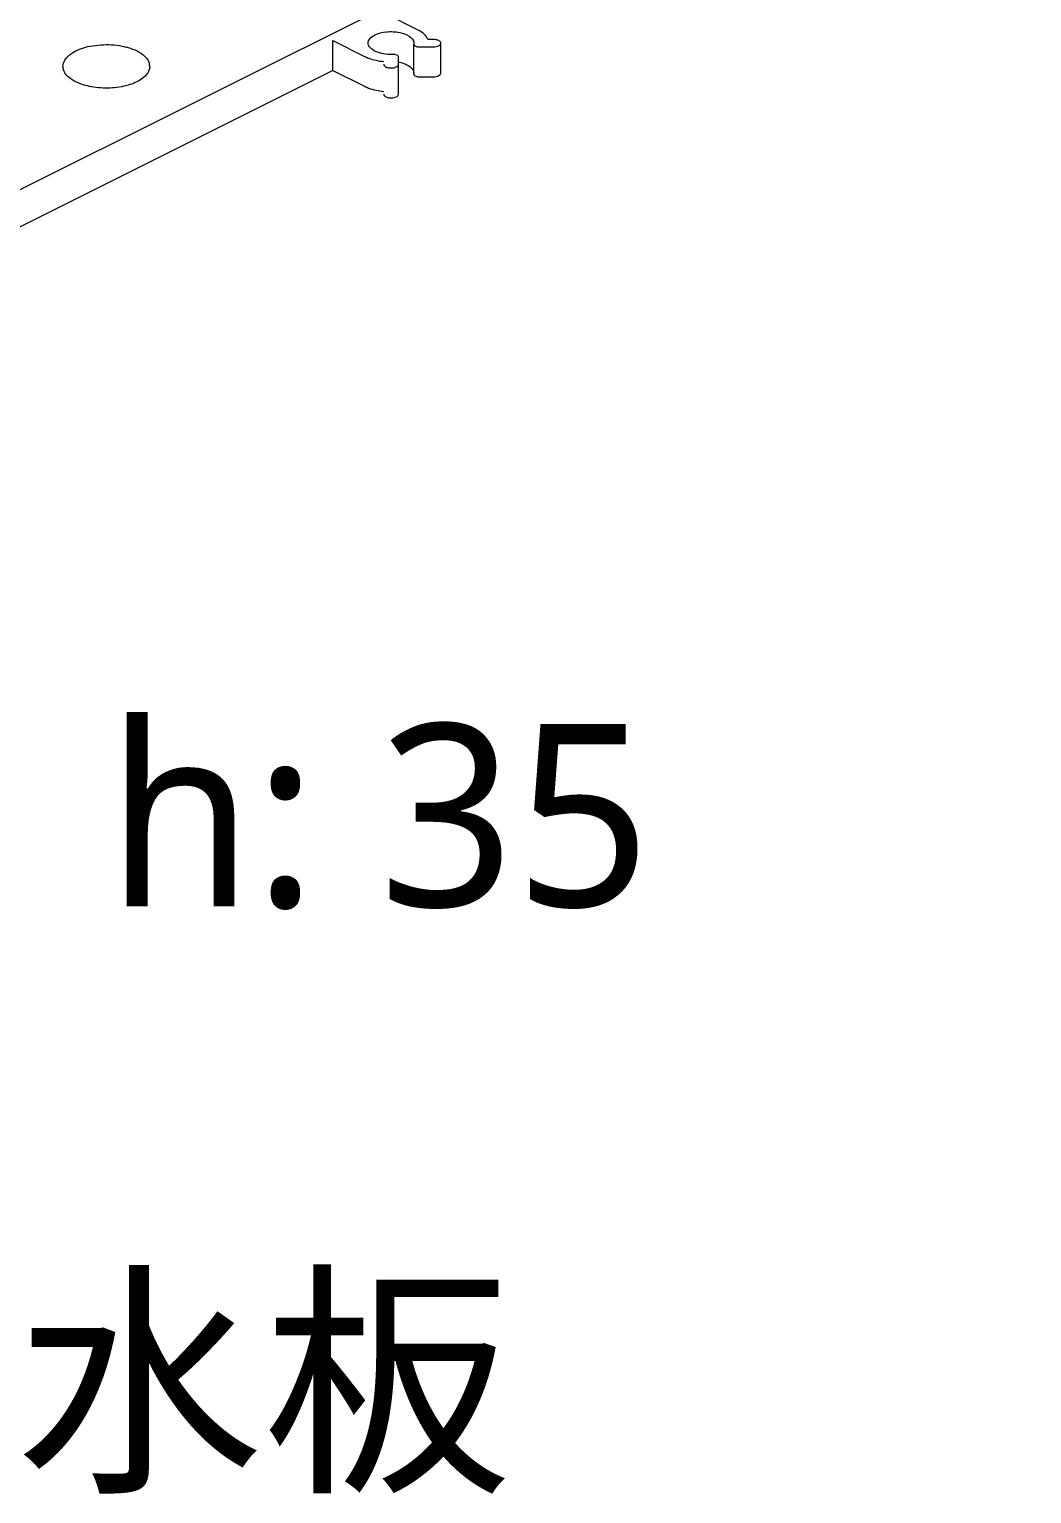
# Model space of a CAD drawing. Header units: millimetres. Extents: x 438 to 4638, y 478 to 3448.
# Drawn here: x 3106.6 to 3216.4, y 2308.8 to 2469.3 of the extents above; entities that cross this region are included whole.
import ezdxf

# ---------------------------------------------------------------- set-up
doc = ezdxf.new("R2010")
doc.units = ezdxf.units.MM
doc.styles.add('微軟正黑體-20', font='Microsoft JhengHei.ttf', dxfattribs={"height": 20})

msp = doc.modelspace()

# ---------------------------------------------------------------- linework, layer by layer
at = {"lineweight": 5}
for p, q in [((3216.4, 2507.13), (3000.62, 2399.24)), ((3149.1, 2469.22), (3145.62, 2470.95)), ((3139.8, 2468.04), (3143.27, 2466.3)), ((3139.8, 2464.76), (3139.8, 2468.04)), ((3148.68, 2467.76), (3148.68, 2467.67)), ((3148.68, 2464.39), (3148.68, 2467.63)), ((3150.84, 2468.15), (3150.23, 2468.15)), ((3151.65, 2464.47), (3151.65, 2467.75)), ((3147.02, 2462.15), (3147.02, 2466.21)), ((3149.29, 2467.34), (3150.84, 2467.34)), ((3139.8, 2464.76), (3080.5, 2435.11)), ((3139.8, 2464.76), (3143.27, 2463.03)), ((3149.29, 2464.06), (3150.84, 2464.06))]:
    msp.add_line(p, q, dxfattribs=at)
for centre, start, end in [((3111.44, 2465.2), 179.9791, 189.9082), ((3118.55, 2465.2), 359.9791, 9.9082)]:
    msp.add_arc(centre, 1.2, start, end, dxfattribs=at)
for points, knots in [([(3150.23, 2468.15), (3150.19, 2468.25), (3149.93, 2468.72), (3149.47, 2469.03), (3149.1, 2469.22)], [0, 0, 0, 0, 0.213131, 1, 1, 1, 1]), ([(3110.24, 2465.2), (3110.24, 2466.2), (3111.88, 2467.13), (3113.53, 2467.49), (3115.08, 2467.64), (3116.25, 2467.54), (3117.01, 2467.36)], [0, 0, 0, 0, 0.392375, 0.538072, 0.692789, 1, 1, 1, 1]), ([(3143.68, 2467.76), (3143.68, 2467.93), (3143.87, 2468.32), (3144.59, 2468.79), (3145.49, 2469), (3146.43, 2469.02), (3147.5, 2468.9), (3148.68, 2468.4), (3148.69, 2467.76)], [0, 0, 0, 0, 0.087331, 0.202137, 0.426876, 0.55121, 0.67288, 1, 1, 1, 1]), ([(3146.37, 2466.51), (3146.03, 2466.5), (3145.37, 2466.55), (3144.4, 2466.79), (3143.68, 2467.35), (3143.68, 2467.76)], [0, 0, 0, 0, 0.322717, 0.613279, 1, 1, 1, 1]), ([(3148.68, 2467.67), (3148.67, 2467.63), (3148.72, 2467.49), (3148.96, 2467.37), (3149.17, 2467.34), (3149.29, 2467.34)], [0, 0, 0, 0, 0.169623, 0.525081, 1, 1, 1, 1]), ([(3151.34, 2468.06), (3151.3, 2468.08), (3151.14, 2468.13), (3150.97, 2468.15), (3150.84, 2468.15)], [0, 0, 0, 0, 0.233492, 1, 1, 1, 1]), ([(3150.84, 2467.34), (3150.94, 2467.34), (3151.23, 2467.36), (3151.65, 2467.54), (3151.65, 2467.75)], [0, 0, 0, 0, 0.331912, 1, 1, 1, 1]), ([(3151.65, 2467.75), (3151.65, 2467.78), (3151.61, 2467.93), (3151.45, 2468.02), (3151.34, 2468.06)], [0, 0, 0, 0, 0.202107, 1, 1, 1, 1]), ([(3117.01, 2467.36), (3117.13, 2467.33), (3117.6, 2467.21), (3118.05, 2467.04), (3118.36, 2466.89)], [0, 0, 0, 0, 0.265295, 1, 1, 1, 1]), ([(3118.85, 2466.6), (3118.97, 2466.52), (3119.36, 2466.21), (3119.68, 2465.76), (3119.74, 2465.41)], [0, 0, 0, 0, 0.290409, 1, 1, 1, 1]), ([(3143.27, 2466.3), (3143.42, 2466.23), (3144.1, 2465.94), (3144.84, 2465.79), (3145.4, 2465.74)], [0, 0, 0, 0, 0.228073, 1, 1, 1, 1]), ([(3147.02, 2466.21), (3147.02, 2466.25), (3146.95, 2466.39), (3146.7, 2466.49), (3146.49, 2466.52), (3146.37, 2466.51)], [0, 0, 0, 0, 0.170164, 0.532253, 1, 1, 1, 1]), ([(3111.63, 2463.52), (3111.45, 2463.61), (3110.86, 2463.95), (3110.34, 2464.52), (3110.25, 2465)], [0, 0, 0, 0, 0.301911, 1, 1, 1, 1]), ([(3119.76, 2465.2), (3119.76, 2464.95), (3119.56, 2464.4), (3119.14, 2464.01), (3118.9, 2463.84)], [0, 0, 0, 0, 0.450829, 1, 1, 1, 1]), ([(3145.4, 2465.43), (3145.4, 2465.31), (3145.66, 2465.09), (3146.07, 2465.02), (3146.55, 2465.02), (3147.02, 2465.22), (3147.02, 2465.43)], [0, 0, 0, 0, 0.196386, 0.422921, 0.670262, 1, 1, 1, 1]), ([(3147.09, 2465.65), (3147.31, 2465.61), (3147.94, 2465.45), (3148.69, 2464.94), (3148.69, 2464.48)], [0, 0, 0, 0, 0.331082, 1, 1, 1, 1]), ([(3148.68, 2464.39), (3148.67, 2464.35), (3148.72, 2464.21), (3148.96, 2464.09), (3149.17, 2464.06), (3149.29, 2464.06)], [0, 0, 0, 0, 0.169623, 0.525081, 1, 1, 1, 1]), ([(3150.84, 2464.06), (3150.94, 2464.06), (3151.23, 2464.09), (3151.65, 2464.26), (3151.65, 2464.47)], [0, 0, 0, 0, 0.332406, 1, 1, 1, 1]), ([(3118.9, 2463.84), (3118.44, 2463.51), (3117.29, 2463.04), (3115.4, 2462.76), (3113.43, 2462.88), (3112.17, 2463.25), (3111.63, 2463.52)], [0, 0, 0, 0, 0.22187, 0.48602, 0.757803, 1, 1, 1, 1]), ([(3143.27, 2463.03), (3143.42, 2462.95), (3144.1, 2462.66), (3144.84, 2462.51), (3145.4, 2462.46)], [0, 0, 0, 0, 0.228073, 1, 1, 1, 1]), ([(3145.4, 2462.15), (3145.4, 2462.03), (3145.66, 2461.82), (3146.07, 2461.74), (3146.55, 2461.74), (3147.02, 2461.95), (3147.02, 2462.15)], [0, 0, 0, 0, 0.196387, 0.42297, 0.670307, 1, 1, 1, 1])]:
    msp.add_open_spline(points, degree=3, knots=knots, dxfattribs=at)
msp.add_open_spline([(3118.36, 2466.89), (3118.53, 2466.8), (3118.69, 2466.71), (3118.85, 2466.6)], degree=3, dxfattribs=at)

# ---------------------------------------------------------------- texts
at = {"lineweight": 5, "char_height": 20, "attachment_point": 4, "style": '微軟正黑體-20'}
for s, insert, width in [('h: 35', (3115.03, 2382.97), 106.617), ('大蓄水排水板', (2995.76, 2319.93), 811.3217)]:
    msp.add_mtext(s, dxfattribs=dict(at, insert=insert, width=width))

doc.saveas('drawing.dxf')
